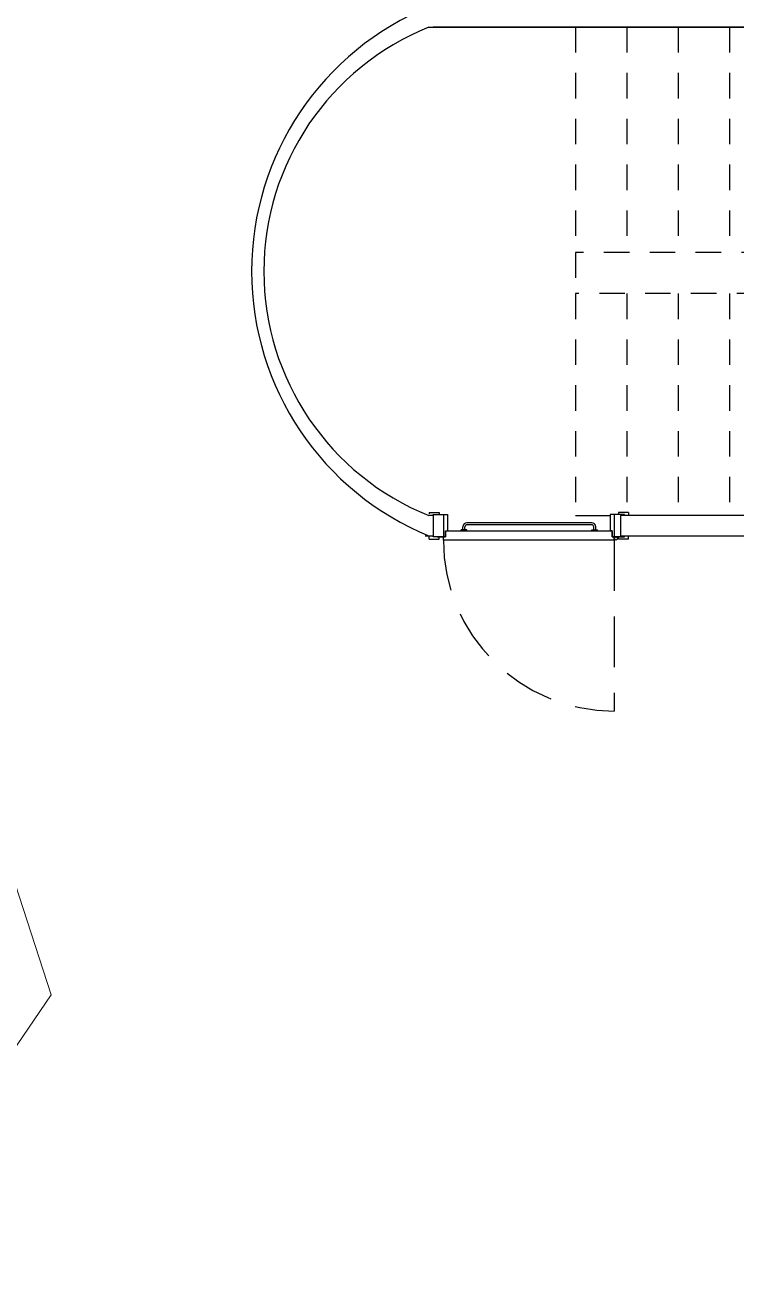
# Model space of a CAD drawing. Header units: millimetres. Extents: x 1769 to 2783, y -1222 to -971.
# Drawn here: x 2641.94 to 2645.43, y -1007.08 to -1000.95 of the extents above; entities that cross this region are included whole.
import ezdxf

# ---------------------------------------------------------------- set-up
doc = ezdxf.new("R2010")
doc.units = ezdxf.units.MM
for name, pattern in [('501L', [5, 2.5, 2.5]), ('HIDDEN', [0.375, 0.25, -0.125]), ('HIDDEN2', [0.1875, 0.125, -0.0625])]:
    doc.linetypes.add(name, pattern=pattern)
for name, color, linetype in [('FINESTRE', 1, 'Continuous'), ('muri', 7, 'Continuous'), ('MURO DIVISORIO', 71, '501L')]:
    doc.layers.add(name, color=color, linetype=linetype)

msp = doc.modelspace()

# ---------------------------------------------------------------- linework, layer by layer
at = {"color": 1, "linetype": 'HIDDEN2'}
for p, q in [((2644.6424, -1000.9636), (2644.6424, -1002.0701)), ((2644.8948, -1000.9636), (2644.8948, -1002.0701)), ((2645.1471, -1000.9636), (2645.1471, -1002.0701)), ((2645.3994, -1000.9636), (2645.3994, -1002.0701)), ((2646.2579, -1002.0701), (2644.6424, -1002.0701)), ((2644.6424, -1002.0701), (2644.6424, -1002.272)), ((2647.1351, -1002.272), (2644.6424, -1002.272)), ((2644.6424, -1002.272), (2644.6424, -1003.362)), ((2644.8948, -1002.272), (2644.8948, -1003.362)), ((2645.1471, -1002.272), (2645.1471, -1003.362)), ((2645.3994, -1002.272), (2645.3994, -1003.362))]:
    msp.add_line(p, q, dxfattribs=at)
at = {"color": 1}
msp.add_line((2644.6435, -1003.3618), (2644.8137, -1003.3618), dxfattribs=at)
at = {"color": 1, "linetype": 'HIDDEN'}
for p, q in [((2644.0037, -1003.4673), (2643.9937, -1003.4673)), ((2643.9937, -1003.4823), (2643.9937, -1003.4673)), ((2644.8337, -1003.4823), (2644.8337, -1004.3223))]:
    msp.add_line(p, q, dxfattribs=at)
msp.add_arc((2644.8337, -1003.4823), 0.84, 180, 270, dxfattribs=at)
at = {"layer": 'FINESTRE', "color": 1}
for p, q in [((2643.9237, -1003.3473), (2643.9737, -1003.3473)), ((2643.9237, -1003.3473), (2643.9237, -1003.3531)), ((2643.9437, -1003.3573), (2644.0137, -1003.3573)), ((2643.9737, -1003.3473), (2643.9737, -1003.3573)), ((2643.9945, -1003.3573), (2643.9945, -1003.4673)), ((2644.0137, -1003.3573), (2644.0137, -1003.4373)), ((2644.8837, -1003.3573), (2644.8137, -1003.3573)), ((2644.8137, -1003.3573), (2644.8137, -1003.4373)), ((2644.8329, -1003.3573), (2644.8329, -1003.4673)), ((2644.9037, -1003.3473), (2644.8537, -1003.3473)), ((2644.8537, -1003.3473), (2644.8537, -1003.3573)), ((2644.9037, -1003.3473), (2644.9037, -1003.3618)), ((2644.0812, -1003.4373), (2644.0812, -1003.4323)), ((2644.1087, -1003.4323), (2644.0812, -1003.4323)), ((2644.0899, -1003.4323), (2644.0899, -1003.4173)), ((2644.0999, -1003.4323), (2644.0999, -1003.4173)), ((2644.1087, -1003.4373), (2644.1087, -1003.4323)), ((2644.7224, -1003.3973), (2644.1099, -1003.3973)), ((2644.7224, -1003.4073), (2644.1099, -1003.4073)), ((2644.7236, -1003.4323), (2644.7511, -1003.4323)), ((2644.7236, -1003.4373), (2644.7236, -1003.4323)), ((2644.7324, -1003.4323), (2644.7324, -1003.4173)), ((2644.7424, -1003.4323), (2644.7424, -1003.4173)), ((2644.7511, -1003.4373), (2644.7511, -1003.4323)), ((2643.9237, -1003.4773), (2643.9237, -1003.4627)), ((2643.9237, -1003.4773), (2643.9737, -1003.4773)), ((2643.9637, -1003.4673), (2644.0037, -1003.4673)), ((2643.9737, -1003.4773), (2643.9737, -1003.4673)), ((2644.0037, -1003.4673), (2643.9937, -1003.4673)), ((2643.9937, -1003.4823), (2643.9937, -1003.4673)), ((2644.8337, -1003.4823), (2643.9937, -1003.4823)), ((2644.0037, -1003.4373), (2644.8237, -1003.4373)), ((2644.0037, -1003.4673), (2644.0037, -1003.4373)), ((2644.0037, -1003.4373), (2644.0037, -1003.4673)), ((2644.0037, -1003.4373), (2644.0137, -1003.4373)), ((2644.0037, -1003.4373), (2644.0137, -1003.4373)), ((2644.0037, -1003.4373), (2644.0037, -1003.4673)), ((2644.0037, -1003.4673), (2644.0037, -1003.4373)), ((2644.8237, -1003.4373), (2644.8137, -1003.4373)), ((2644.8237, -1003.4373), (2644.8237, -1003.4673)), ((2644.8237, -1003.4673), (2644.8237, -1003.4373)), ((2644.8237, -1003.4673), (2644.8337, -1003.4673)), ((2644.8637, -1003.4673), (2644.8237, -1003.4673)), ((2644.8337, -1003.4823), (2644.8337, -1003.4673)), ((2644.8537, -1003.4773), (2644.8537, -1003.4673)), ((2644.9037, -1003.4773), (2644.8537, -1003.4773)), ((2644.9037, -1003.4773), (2644.9037, -1003.4627))]:
    msp.add_line(p, q, dxfattribs=at)
for points in [[(2643.9437, -1003.3618), (2643.9437, -1003.3573), (2643.9945, -1003.3573), (2643.9945, -1003.4673), (2643.9437, -1003.4673), (2643.9437, -1003.4627)], [(2644.8837, -1003.3618), (2644.8837, -1003.3573), (2644.8329, -1003.3573), (2644.8329, -1003.4673), (2644.8837, -1003.4673), (2644.8837, -1003.4627)]]:
    msp.add_lwpolyline(points, dxfattribs=at)
msp.add_circle((2644.8422, -1003.4748), 0.0075, dxfattribs=at)
for centre, radius, start, end in [((2644.1099, -1003.4173), 0.02, 90, 180), ((2644.1099, -1003.4173), 0.01, 90, 180), ((2644.7224, -1003.4173), 0.02, 360, 90), ((2644.7224, -1003.4173), 0.02, 0, 90), ((2644.7224, -1003.4173), 0.01, 360, 90), ((2644.7224, -1003.4173), 0.01, 0, 90)]:
    msp.add_arc(centre, radius, start, end, dxfattribs=at)
at = {"layer": 'muri', "color": 3}
for p, q in [((2643.9227, -1000.9636), (2648.3499, -1000.9636)), ((2646.2331, -1000.9636), (2643.9437, -1000.9636)), ((2643.9437, -1003.362), (2643.9227, -1003.362)), ((2643.9437, -1003.3573), (2643.9437, -1003.463)), ((2648.351, -1003.3618), (2644.8637, -1003.362)), ((2644.8637, -1003.3618), (2644.8637, -1003.463)), ((2643.9437, -1003.463), (2643.9036, -1003.463)), ((2646.1786, -1003.463), (2644.8637, -1003.463))]:
    msp.add_line(p, q, dxfattribs=at)
for centre, radius, start, end in [((2644.456, -1002.1628), 1.4041, 112.18259, 247.81741), ((2644.404, -1002.1628), 1.2922, 111.86731, 180), ((2644.404, -1002.1628), 1.2922, 180, 248.13282)]:
    msp.add_arc(centre, radius, start, end, dxfattribs=at)
at = {"layer": 'MURO DIVISORIO', "color": 6, "linetype": '501L', "lineweight": 0}
msp.add_lwpolyline([(2664.8376, -971.2406), (2636.1582, -987.5075), (2642.0678, -1005.7158), (2634.3308, -1017.0855)], dxfattribs=at)

doc.saveas('drawing.dxf')
